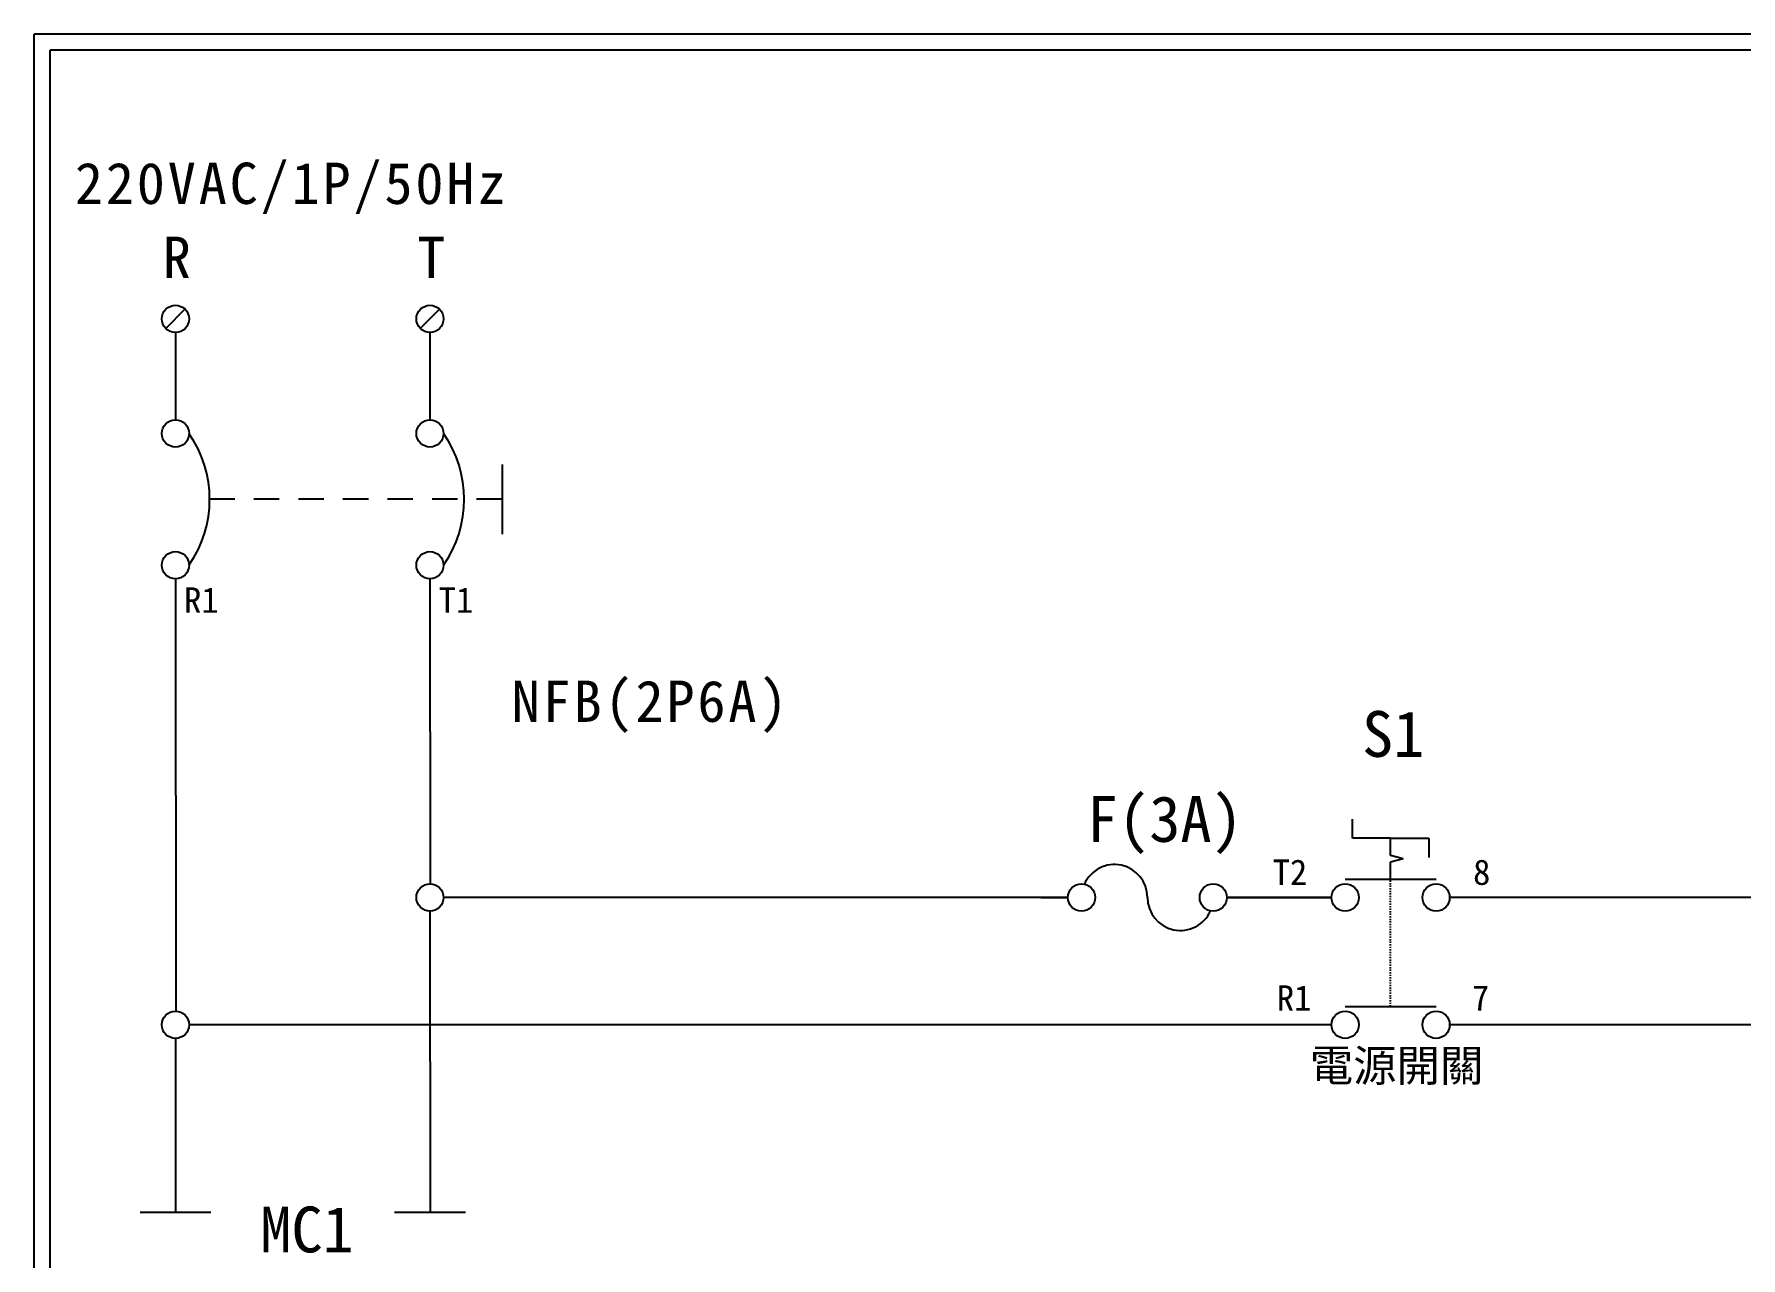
# Model space of a CAD drawing. Extents: x 10 to 297, y 3 to 207.
# Drawn here: x 10 to 144.1, y 110.8 to 207 of the extents above; entities that cross this region are included whole.
import ezdxf

# ---------------------------------------------------------------- set-up
doc = ezdxf.new("R2010")
doc.units = 0
doc.linetypes.add('DASHED', pattern=[0.2, 0.1, -0.1])
doc.linetypes.add('HIDDEN9', pattern=[3.5, 2, -1.5])
doc.layers.get('0').update_dxf_attribs({"linetype": 'CONTINUOUS'})
for name, color, linetype in [('7', 7, 'CONTINUOUS'), ('圖框層', 7, 'CONTINUOUS'), ('標尺寸層', 3, 'CONTINUOUS')]:
    doc.layers.add(name, color=color, linetype=linetype)
doc.styles.add('CNS', font='romanc.shx', dxfattribs={"bigfont": 'chineset.shx'})
doc.styles.add('STSL', font='KAIU.TTF')
doc.styles.add('標楷體', font='KAIU.TTF')

# ---------------------------------------------------------------- blocks, each defined once
blk = doc.blocks.new('FUSE')
at = {"color": 7}
for p, q in [((0, 0), (2.14, 0)), ((14.64, 0), (16.78, 0))]:
    blk.add_line(p, q, dxfattribs=at)
for centre in [(3.21, 0), (13.56, 0)]:
    blk.add_circle(centre, 1.07)
for centre, start, end in [((5.8, 0), 0, 156.116), ((10.98, 0), 180, 336.116)]:
    blk.add_arc(centre, 2.59, start, end, dxfattribs=at)

msp = doc.modelspace()

# ---------------------------------------------------------------- linework, layer by layer
for p, q in [((21.85, 185.35), (20.34, 183.83)), ((41.85, 185.35), (40.34, 183.83)), ((21.1, 164.1), (21.12, 130.19)), ((41.1, 164.1), (41.12, 140.19)), ((113.57, 143.77), (113.57, 145.27)), ((116.57, 143.77), (113.57, 143.77)), ((116.57, 143.77), (119.57, 143.77)), ((119.57, 143.77), (119.57, 142.27)), ((117.57, 142.16), (116.57, 142.43)), ((117.57, 142.16), (116.57, 141.89)), ((78.31, 139.12), (42.17, 139.12)), ((91.23, 139.12), (42.17, 139.12)), ((84.22, 139.12), (83.59, 139.12)), ((91.23, 139.12), (86.36, 139.12)), ((103.72, 139.12), (104.79, 139.12)), ((111.93, 139.12), (103.72, 139.12)), ((111.93, 139.12), (103.72, 139.12)), ((105.86, 139.12), (111.93, 139.12)), ((142.43, 139.12), (121.21, 139.12)), ((170.91, 139.12), (121.21, 139.12)), ((41.09, 138.05), (41.11, 114.4)), ((58.31, 129.12), (22.17, 129.12)), ((111.93, 129.12), (41.1, 129.12)), ((154.03, 129.12), (121.21, 129.12)), ((21.1, 128.05), (21.11, 114.4))]:
    msp.add_line(p, q)
at = {"color": 7, "linetype": 'HIDDEN9'}
msp.add_line((46.76, 170.41), (23.79, 170.41), dxfattribs=at)
for centre in [(21.1, 184.59), (41.1, 184.59), (21.1, 175.59), (41.1, 175.59), (21.1, 165.23), (41.1, 165.23), (41.1, 139.12), (21.1, 129.12)]:
    msp.add_circle(centre, 1.07)
at = {"color": 7}
for centre in [(14.74, 170.41), (34.74, 170.41)]:
    msp.add_arc(centre, 9.05, 325.1286, 34.8714, dxfattribs=at)
at = {"layer": '7'}
for p, q in [((116.57, 142.43), (116.57, 143.77)), ((116.57, 140.55), (116.57, 141.89)), ((113, 140.55), (120.14, 140.55)), ((113, 130.55), (120.14, 130.55))]:
    msp.add_line(p, q, dxfattribs=at)
at = {"layer": '7', "linetype": 'DASHED'}
msp.add_line((116.57, 130.55), (116.57, 140.55), dxfattribs=at)
at = {"layer": '7'}
for centre in [(113, 139.12), (120.14, 139.12), (113, 129.12), (120.14, 129.12)]:
    msp.add_circle(centre, 1.07, dxfattribs=at)
at = {"layer": '圖框層', "color": 7}
for p, q in [((297, 206.97), (10, 206.97)), ((10, 3), (10, 206.97)), ((295.75, 205.72), (11.25, 205.72)), ((11.25, 4.25), (11.25, 205.72))]:
    msp.add_line(p, q, dxfattribs=at)
at = {"layer": '標尺寸層', "color": 7}
for p, q in [((21.1, 183.52), (21.1, 176.66)), ((41.1, 183.52), (41.1, 176.66)), ((46.76, 173.14), (46.76, 167.68)), ((21.1, 164.16), (21.1, 164.1)), ((41.1, 164.16), (41.1, 164.1)), ((18.32, 114.4), (23.89, 114.4)), ((38.32, 114.4), (43.89, 114.4))]:
    msp.add_line(p, q, dxfattribs=at)

# ---------------------------------------------------------------- block references
at = {"color": 7}
msp.add_blockref('FUSE', (89.08, 139.12), dxfattribs=at)

# ---------------------------------------------------------------- texts
at = {"color": 0, "char_height": 3.25, "style": '標楷體'}
for s, insert, width, attachment_point in [('\\pt6.5;{\\T1.1;220VAC/1P/50Hz}', (13.2, 196.87), 35.213, 1), ('\\pt6.5;{\\T1.1;R}', (20.1, 191.05), 2, 1), ('\\pt6.5;{\\T1.1;T}', (40.1, 191.05), 2, 1), ('\\pt6.5;{\\T1.1;NFB(2P6A)}', (58.46, 156.17), 24.6072, 2)]:
    msp.add_mtext(s, dxfattribs=dict(at, insert=insert, width=width, attachment_point=attachment_point))
at = {"layer": '圖框層', "color": 4, "style": 'STSL'}
for s, height, p in [('R1', 2, (21.78, 161.49)), ('T1', 2, (41.78, 161.49)), ('S1', 3.6, (114.33, 150.17)), ('F(3A)', 3.6, (92.71, 143.49)), ('T2', 2, (107.3, 140.11)), ('8', 2, (123.05, 140.11)), ('R1', 2, (107.63, 130.22)), ('7', 2, (122.96, 130.22)), ('MC1', 3.6, (27.76, 111.23))]:
    msp.add_text(s, height=height, dxfattribs=at).set_placement(p)
at = {"layer": '標尺寸層', "color": 7, "insert": (110.22, 127.16), "char_height": 2.5, "width": 14.0847, "attachment_point": 1, "style": 'CNS'}
msp.add_mtext('{\\fDFKai-SB|b0|i0|c136|p65;電源開關}', dxfattribs=at)

doc.saveas('drawing.dxf')
